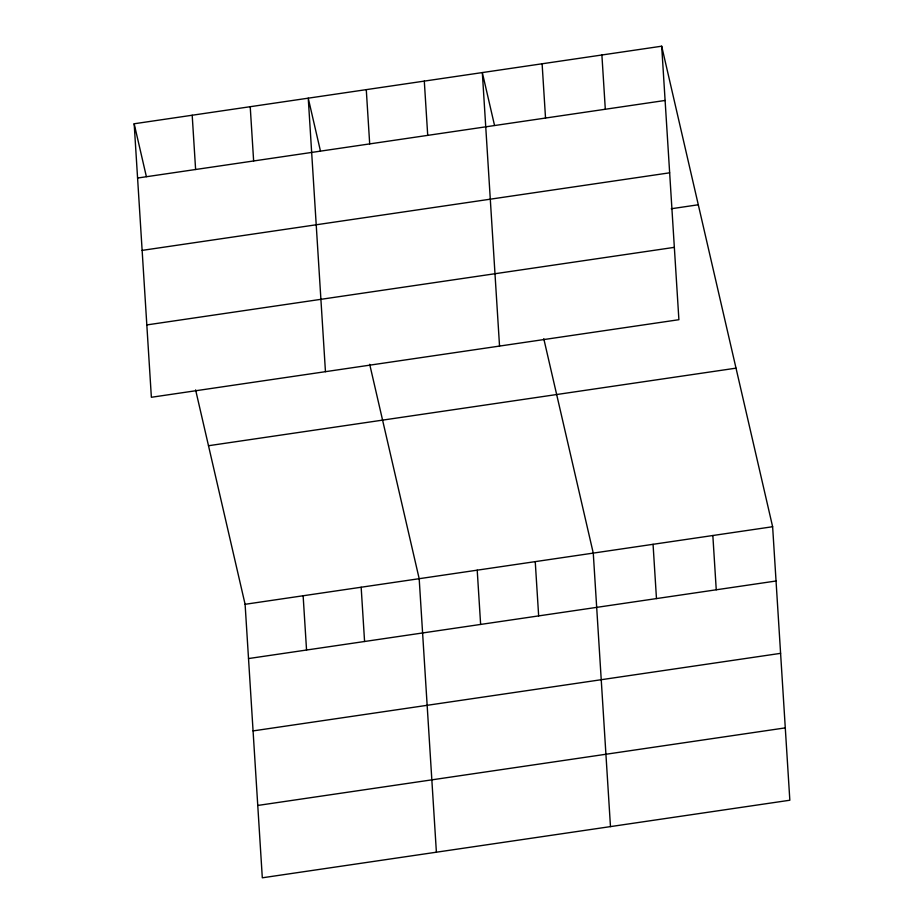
<?xml version="1.0" encoding="UTF-8"?>
<svg xmlns="http://www.w3.org/2000/svg" width="924" height="924" viewBox="0 0 924 924"><rect width="100%" height="100%" fill="white"/><g stroke="black" fill="none" stroke-linecap="round" stroke-linejoin="round"><path stroke-width="1.39" d="M661.688 46.2L678.897 319.704L151.374 397.274L134.165 123.77L661.688 46.2L772.626 526.726L789.835 800.23L262.312 877.8L245.103 604.296L195.611 389.905M137.584 178.032L665.095 100.462M142.134 250.381L669.646 172.811M671.251 208.755L698.29 204.77M146.824 324.925L674.335 247.355M208.501 445.726L736.012 368.156M245.103 604.296L772.626 526.726M248.521 658.558L776.044 581M253.072 730.907L780.595 653.349M257.761 805.451L785.284 727.881M494.536 125.433L482.328 72.569L499.538 346.073M543.774 338.704L593.266 553.106L610.475 826.61M320.455 151.028L308.246 98.175L325.456 371.679M369.692 364.299L419.184 578.701L436.394 852.205M134.165 123.77L146.373 176.623M712.843 535.516L716.25 589.789M653.06 544.305L656.467 598.579M601.894 54.99L605.312 109.263M542.111 63.779L545.53 118.053M535.239 561.63L538.657 615.904M477.211 570.166L480.63 624.439M424.301 81.104L427.72 135.378M366.274 89.64L369.692 143.901M361.157 587.237L364.576 641.499M303.13 595.761L306.549 650.034M250.219 106.699L253.638 160.972M192.192 115.234L195.611 169.496"/></g></svg>
